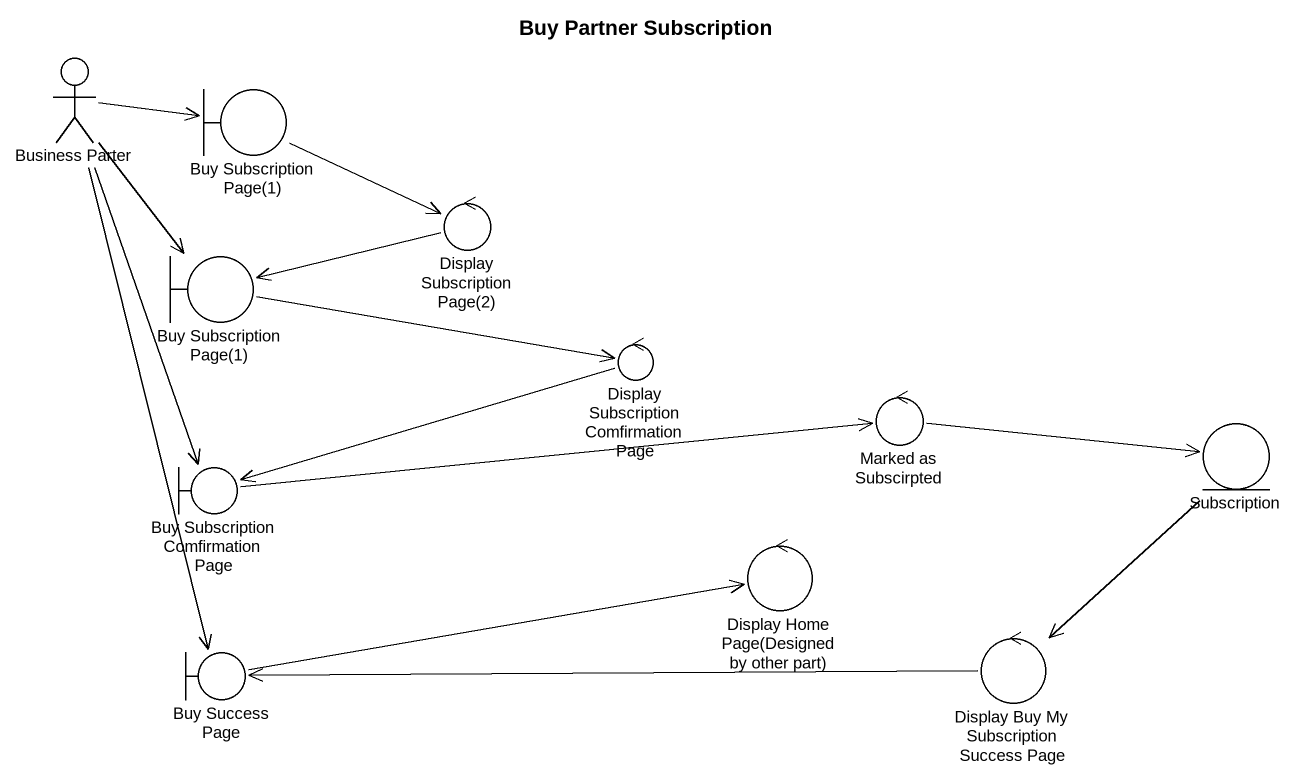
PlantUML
@startuml
title Buy Partner Subscription
actor "Business Parter" as Business_Parter
boundary "Buy Subscription Page(1)" as Buy_Subscription_Page_1
control "Display Subscription Page(2)" as Display_Subscription_Page_2
boundary "Buy Subscription Page(1)" as Buy_Subscription_Page_1_2
control "Display Subscription Comfirmation Page" as Display_Subscription
control "Marked as Subscirpted" as Marked_as_Subscirpted
entity Subscription
boundary "Buy Subscription Comfirmation Page" as Buy_Subscription
control "Display Home Page(Designed by other part)" as Display_Home_Page_Designed
control "Display Buy My Subscription Success Page" as Display_Buy_My_Subscription
boundary "Buy Success Page" as Buy_Success_Page
Business_Parter -right-> Buy_Subscription_Page_1
Business_Parter --> Buy_Subscription_Page_1_2
Business_Parter --> Buy_Subscription
Business_Parter --> Buy_Success_Page
Buy_Subscription_Page_1 -right-> Display_Subscription_Page_2
Display_Subscription_Page_2 -left-> Buy_Subscription_Page_1_2
Buy_Subscription_Page_1_2 -right-> Display_Subscription
Display_Subscription -left-> Buy_Subscription
Marked_as_Subscirpted -right-> Subscription
Subscription --> Display_Buy_My_Subscription
Buy_Subscription -right-> Marked_as_Subscirpted
Display_Buy_My_Subscription -left-> Buy_Success_Page
Buy_Success_Page -right-> Display_Home_Page_Designed
@enduml
